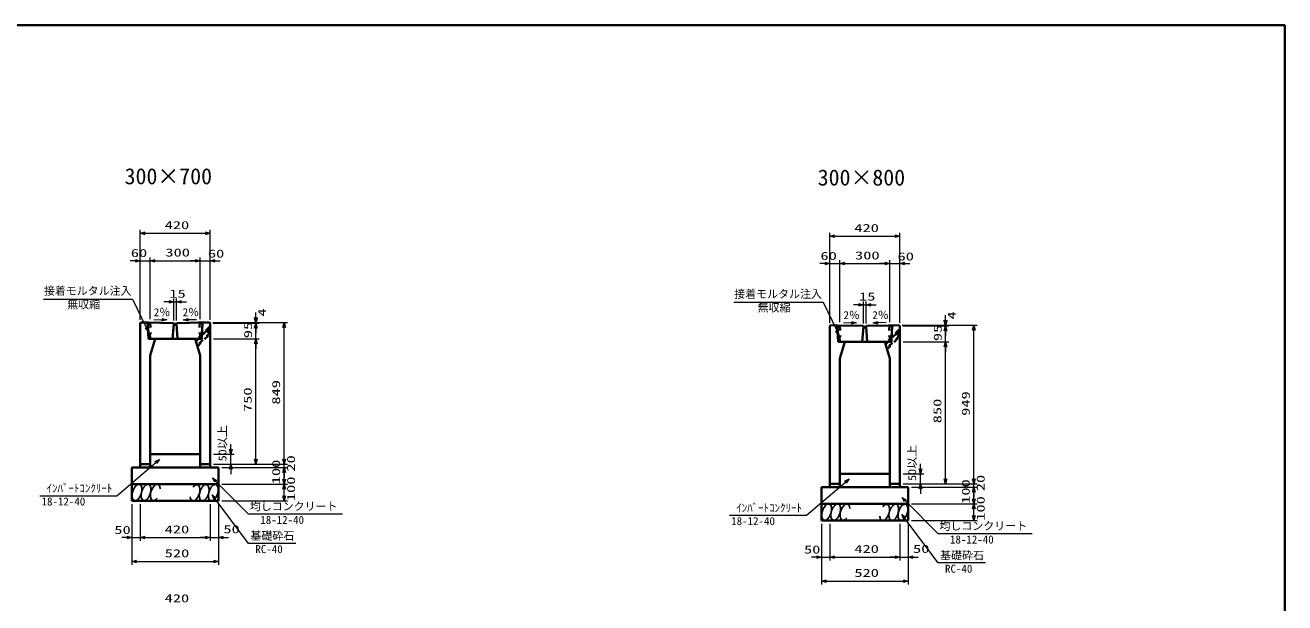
# Model space of a CAD drawing. Units: millimetres on the paper. Extents: x 15 to 1218, y 8 to 859.
# Drawn here: x 841.1 to 1218.4, y 685.7 to 858.6 of the extents above; entities that cross this region are included whole.
import ezdxf
from ezdxf.enums import TextEntityAlignment as Align

# ---------------------------------------------------------------- set-up
doc = ezdxf.new("R2010")
doc.units = ezdxf.units.MM
doc.linetypes.add('USER3', pattern=[3, 1.5, -1.5])
for name, color, linetype, lineweight in [('D-STR-DIM（寸法）', 7, 'Continuous', 13), ('D-STR-HTXT(均しCON-旗)', 7, 'Continuous', 13), ('D-STR-HTXT(基礎砕石-旗)', 7, 'Continuous', 13), ('D-STR-HTXT（旗上げ）', 7, 'Continuous', 13), ('D-STR-STRF(グリ)', 7, 'Continuous', 25), ('D-STR（構造物）', 1, 'Continuous', 35)]:
    doc.layers.add(name, color=color, linetype=linetype, lineweight=lineweight)
doc.layers.add('D-STR-TXT(文字)', color=7, linetype='Continuous')
doc.styles.add('ＭＳ ゴシック', font='')
doc.styles.get('ＭＳ ゴシック').set_extended_font_data('MS Gothic')

# ---------------------------------------------------------------- blocks, each defined once
blk = doc.blocks.new('_Open30')
at = {"color": 7, "linetype": 'Continuous', "lineweight": 13}
for p, q in [((-1, 0.2679), (0, 0)), ((0, 0), (-1, -0.2679)), ((0, 0), (-1, 0))]:
    blk.add_line(p, q, dxfattribs=at)

msp = doc.modelspace()

# ---------------------------------------------------------------- linework, layer by layer
at = {"layer": 'D-STR-DIM（寸法）'}
for p, q in [((875.531, 789.111), (875.531, 797.32)), ((877.031, 796.32), (895.031, 796.32)), ((896.531, 789.111), (896.531, 797.32)), ((1082.067, 788.242), (1082.067, 796.45)), ((1103.067, 788.242), (1103.067, 796.45)), ((1083.567, 795.45), (1101.567, 795.45)), ((875.531, 770.408), (875.531, 789.111)), ((878.531, 770.599), (878.531, 789.111)), ((878.531, 770.599), (878.531, 789.111)), ((893.531, 770.599), (893.531, 789.111)), ((893.531, 770.599), (893.531, 789.111)), ((896.531, 770.408), (896.531, 789.111)), ((874.031, 788.111), (872.531, 788.111)), ((875.531, 788.111), (878.531, 788.111)), ((880.031, 788.111), (881.531, 788.111)), ((880.031, 788.111), (892.031, 788.111)), ((892.031, 788.111), (890.531, 788.111)), ((893.531, 788.111), (896.531, 788.111)), ((898.031, 788.111), (899.531, 788.111)), ((1080.567, 787.242), (1079.067, 787.242)), ((1082.067, 769.539), (1082.067, 788.242)), ((1082.067, 787.242), (1085.067, 787.242)), ((1085.067, 769.73), (1085.067, 788.242)), ((1085.067, 769.73), (1085.067, 788.242)), ((1086.567, 787.242), (1088.067, 787.242)), ((1086.567, 787.242), (1098.567, 787.242)), ((1098.567, 787.242), (1097.067, 787.242)), ((1100.067, 769.73), (1100.067, 788.242)), ((1100.067, 769.73), (1100.067, 788.242)), ((1100.067, 787.242), (1103.067, 787.242)), ((1103.067, 769.539), (1103.067, 788.242)), ((1104.567, 787.242), (1106.067, 787.242)), ((884.137, 775.799), (882.637, 775.799)), ((885.637, 770.205), (885.637, 776.799)), ((885.637, 775.799), (886.428, 775.799)), ((886.428, 770.189), (886.428, 776.799)), ((887.928, 775.799), (889.428, 775.799)), ((1090.673, 774.929), (1089.173, 774.929)), ((1092.173, 769.336), (1092.173, 775.929)), ((1092.173, 774.929), (1092.965, 774.929)), ((1092.965, 769.32), (1092.965, 775.929)), ((1094.465, 774.929), (1095.965, 774.929)), ((879.645, 770.482), (882.006, 770.435)), ((892.444, 770.464), (890.083, 770.417)), ((897.281, 769.653), (911.236, 769.653)), ((898.281, 769.653), (919.734, 769.653)), ((910.236, 771.153), (910.236, 772.653)), ((910.236, 770.961), (910.236, 772.461)), ((910.236, 769.461), (910.236, 769.653)), ((1086.181, 769.612), (1088.542, 769.565)), ((1098.981, 769.595), (1096.619, 769.548)), ((1116.772, 770.284), (1116.772, 771.784)), ((1116.772, 770.092), (1116.772, 771.592)), ((897.477, 769.461), (911.236, 769.461)), ((897.477, 769.461), (911.236, 769.461)), ((910.236, 764.706), (910.236, 769.461)), ((910.236, 767.961), (910.236, 766.461)), ((918.734, 728.706), (918.734, 768.153)), ((1103.817, 768.784), (1117.772, 768.784)), ((1104.013, 768.592), (1117.772, 768.592)), ((1104.013, 768.592), (1117.772, 768.592)), ((1104.817, 768.784), (1126.27, 768.784)), ((1116.772, 768.592), (1116.772, 768.784)), ((1116.772, 763.837), (1116.772, 768.592)), ((1116.772, 767.092), (1116.772, 765.592)), ((1125.27, 722.837), (1125.27, 767.284)), ((897.531, 764.706), (911.236, 764.706)), ((897.531, 764.706), (911.236, 764.706)), ((910.236, 728.706), (910.236, 763.206)), ((910.236, 763.206), (910.236, 761.706)), ((1104.067, 763.837), (1117.772, 763.837)), ((1104.067, 763.837), (1117.772, 763.837)), ((1116.772, 722.837), (1116.772, 762.337)), ((1116.772, 762.337), (1116.772, 760.837)), ((902.72, 731.706), (902.72, 733.206)), ((897.531, 730.206), (903.72, 730.206)), ((902.72, 727.206), (902.72, 730.206)), ((918.734, 728.706), (918.734, 730.206)), ((897.531, 727.206), (919.734, 727.206)), ((897.531, 727.206), (911.236, 727.206)), ((897.531, 727.206), (919.734, 727.206)), ((897.531, 727.206), (903.72, 727.206)), ((900.031, 726.206), (919.734, 726.206)), ((900.031, 726.206), (919.734, 726.206)), ((902.72, 725.706), (902.72, 724.206)), ((918.734, 726.206), (918.734, 727.206)), ((918.734, 722.706), (918.734, 724.706)), ((918.734, 724.706), (918.734, 723.206)), ((1104.067, 724.337), (1110.256, 724.337)), ((1109.256, 725.837), (1109.256, 727.337)), ((1109.256, 721.337), (1109.256, 724.337)), ((1125.27, 722.837), (1125.27, 724.337)), ((900.031, 721.206), (919.734, 721.206)), ((900.031, 721.206), (919.734, 721.206)), ((1104.067, 721.337), (1126.27, 721.337)), ((1104.067, 721.337), (1117.772, 721.337)), ((1104.067, 721.337), (1126.27, 721.337)), ((1104.067, 721.337), (1110.256, 721.337)), ((1125.27, 720.337), (1125.27, 721.337)), ((918.734, 717.706), (918.734, 719.706)), ((1106.567, 720.337), (1126.27, 720.337)), ((1106.567, 720.337), (1126.27, 720.337)), ((1109.256, 719.837), (1109.256, 718.337)), ((1125.27, 716.837), (1125.27, 718.837)), ((1125.27, 718.837), (1125.27, 717.337)), ((873.031, 715.206), (873.031, 704.239)), ((873.031, 714.206), (873.031, 697.082)), ((875.531, 715.206), (875.531, 704.239)), ((875.531, 714.206), (875.531, 704.239)), ((896.531, 715.206), (896.531, 704.239)), ((896.531, 714.206), (896.531, 704.239)), ((899.031, 715.206), (899.031, 704.239)), ((899.031, 714.206), (899.031, 697.082)), ((900.031, 716.206), (919.734, 716.206)), ((1106.567, 715.337), (1126.27, 715.337)), ((1106.567, 715.337), (1126.27, 715.337)), ((1125.27, 711.837), (1125.27, 713.837)), ((1079.567, 709.337), (1079.567, 698.37)), ((1082.067, 709.337), (1082.067, 698.37)), ((1103.067, 709.337), (1103.067, 698.37)), ((1105.567, 709.337), (1105.567, 698.37)), ((1106.567, 710.337), (1126.27, 710.337)), ((1079.567, 708.337), (1079.567, 691.213)), ((1082.067, 708.337), (1082.067, 698.37)), ((1103.067, 708.337), (1103.067, 698.37)), ((1105.567, 708.337), (1105.567, 691.213)), ((871.531, 705.239), (870.031, 705.239)), ((873.031, 705.239), (875.531, 705.239)), ((877.031, 705.239), (895.031, 705.239)), ((877.031, 705.239), (878.531, 705.239)), ((895.031, 705.239), (893.531, 705.239)), ((896.531, 705.239), (899.031, 705.239)), ((900.531, 705.239), (902.031, 705.239)), ((874.531, 698.082), (897.531, 698.082)), ((1078.067, 699.37), (1076.567, 699.37)), ((1079.567, 699.37), (1082.067, 699.37)), ((1083.567, 699.37), (1101.567, 699.37)), ((1083.567, 699.37), (1085.067, 699.37)), ((1101.567, 699.37), (1100.067, 699.37)), ((1103.067, 699.37), (1105.567, 699.37)), ((1107.067, 699.37), (1108.567, 699.37)), ((1081.067, 692.213), (1104.067, 692.213))]:
    msp.add_line(p, q, dxfattribs=at)
at = {"layer": 'D-STR-HTXT(均しCON-旗)'}
for points in [[(845.538, 717.776), (868.573, 717.776), (880.229, 727.687)], [(936.179, 712.259), (907.971, 712.259), (898.248, 722.076)], [(1052.074, 711.906), (1075.109, 711.906), (1086.766, 721.817)], [(1142.715, 706.389), (1114.507, 706.389), (1104.784, 716.206)]]:
    msp.add_lwpolyline(points, dxfattribs=at)
at = {"layer": 'D-STR-HTXT(基礎砕石-旗)'}
for points in [[(922.153, 703.51), (908.049, 703.51), (898.045, 716.836)], [(1128.689, 697.64), (1114.585, 697.64), (1104.581, 710.966)]]:
    msp.add_lwpolyline(points, dxfattribs=at)
at = {"layer": 'D-STR-HTXT（旗上げ）'}
for points in [[(846.581, 776.656), (873.302, 776.656), (877.396, 768.146)], [(1053.344, 775.726), (1080.064, 775.726), (1084.158, 767.216)]]:
    msp.add_lwpolyline(points, dxfattribs=at)
at = {"layer": 'D-STR-STRF(グリ)'}
for centre, major_axis in [((874.625, 718.73), (0.79, 2.421)), ((877.347, 718.73), (0.79, 2.421)), ((894.735, 718.649), (-0.771, -2.427)), ((897.456, 718.671), (-0.771, -2.427)), ((1081.162, 712.86), (0.79, 2.421)), ((1083.883, 712.86), (0.79, 2.421)), ((1101.271, 712.779), (-0.771, -2.427)), ((1103.993, 712.801), (-0.771, -2.427))]:
    msp.add_ellipse(centre, major_axis=major_axis, ratio=0.5139, dxfattribs=at)
for centre, major_axis in [((880.087, 718.73), (0.79, 2.421)), ((891.994, 718.627), (-0.771, -2.427)), ((1086.624, 712.86), (0.79, 2.421)), ((1098.531, 712.758), (-0.771, -2.427))]:
    msp.add_ellipse(centre, major_axis=major_axis, ratio=0.5139, start_param=5.3575563, end_param=10.3750652, dxfattribs=at)
at = {"layer": 'D-STR（構造物）', "color": 2}
for p, q in [((15.017, 858.622), (1218.361, 858.622)), ((1218.361, 858.622), (1218.361, 14.909))]:
    msp.add_line(p, q, dxfattribs=at)
at = {"layer": 'D-STR（構造物）'}
for p, q in [((875.531, 769.408), (875.781, 769.653)), ((875.781, 769.653), (877.781, 769.613)), ((877.781, 769.613), (878.031, 764.706)), ((878.017, 769.609), (885.406, 769.461)), ((886.656, 769.461), (894.045, 769.609)), ((893.031, 769.588), (894.781, 769.624)), ((894.281, 769.613), (894.031, 764.706)), ((896.281, 769.653), (894.281, 769.613)), ((896.531, 769.408), (896.281, 769.653)), ((875.531, 727.206), (875.531, 769.408)), ((878.024, 766.327), (877.864, 769.451)), ((878.475, 766.206), (878.024, 766.327)), ((878.556, 764.706), (878.479, 766.206)), ((885.636, 769.206), (885.281, 764.706)), ((885.406, 769.461), (885.636, 769.206)), ((885.703, 768.956), (885.636, 769.206)), ((885.636, 769.206), (886.426, 769.206)), ((886.359, 768.956), (885.703, 768.956)), ((886.426, 769.206), (886.359, 768.956)), ((886.426, 769.206), (886.656, 769.461)), ((886.781, 764.706), (886.426, 769.206)), ((893.582, 766.206), (893.506, 764.706)), ((893.587, 766.206), (894.044, 766.329)), ((894.198, 769.451), (894.044, 766.329)), ((896.531, 727.206), (896.531, 769.408)), ((1082.067, 768.539), (1082.317, 768.784)), ((1082.067, 721.337), (1082.067, 768.539)), ((1082.317, 768.784), (1084.317, 768.744)), ((1084.317, 768.744), (1084.567, 763.837)), ((1084.56, 765.458), (1084.4, 768.582)), ((1084.553, 768.74), (1091.942, 768.592)), ((1092.172, 768.337), (1091.817, 763.837)), ((1091.942, 768.592), (1092.172, 768.337)), ((1092.239, 768.087), (1092.172, 768.337)), ((1092.172, 768.337), (1092.962, 768.337)), ((1092.895, 768.087), (1092.239, 768.087)), ((1092.962, 768.337), (1092.895, 768.087)), ((1092.962, 768.337), (1093.192, 768.592)), ((1093.317, 763.837), (1092.962, 768.337)), ((1093.192, 768.592), (1100.581, 768.74)), ((1099.567, 768.719), (1101.317, 768.754)), ((1100.817, 768.744), (1100.567, 763.837)), ((1100.734, 768.582), (1100.58, 765.459)), ((1102.817, 768.784), (1100.817, 768.744)), ((1103.067, 768.539), (1102.817, 768.784)), ((1103.067, 721.337), (1103.067, 768.539)), ((878.031, 764.706), (880.031, 764.706)), ((880.031, 764.706), (878.531, 759.706)), ((893.506, 764.706), (878.556, 764.706)), ((892.031, 764.706), (893.531, 759.706)), ((894.031, 764.706), (892.031, 764.706)), ((1085.012, 765.337), (1084.56, 765.458)), ((1084.567, 763.837), (1086.567, 763.837)), ((1085.092, 763.837), (1085.016, 765.337)), ((1086.567, 763.837), (1085.067, 758.837)), ((1100.042, 763.837), (1085.092, 763.837)), ((1098.567, 763.837), (1100.067, 758.837)), ((1100.567, 763.837), (1098.567, 763.837)), ((1100.119, 765.337), (1100.042, 763.837)), ((1100.123, 765.337), (1100.58, 765.459)), ((878.531, 759.706), (878.531, 727.206)), ((893.531, 759.706), (893.531, 727.206)), ((1085.067, 758.837), (1085.067, 721.337)), ((1100.067, 758.837), (1100.067, 721.337)), ((878.531, 730.206), (893.531, 730.206)), ((873.031, 726.206), (899.031, 726.206)), ((873.031, 726.206), (873.031, 716.206)), ((878.531, 727.206), (875.531, 727.206)), ((875.531, 727.206), (875.531, 726.206)), ((878.531, 727.206), (878.531, 726.206)), ((893.531, 727.206), (896.531, 727.206)), ((893.531, 727.206), (893.531, 726.206)), ((896.531, 727.206), (896.531, 726.206)), ((899.031, 726.206), (899.031, 716.206)), ((1085.067, 724.337), (1100.067, 724.337)), ((873.031, 721.206), (899.031, 721.206)), ((1085.067, 721.337), (1082.067, 721.337)), ((1082.067, 721.337), (1082.067, 720.337)), ((1085.067, 721.337), (1085.067, 720.337)), ((1100.067, 721.337), (1103.067, 721.337)), ((1100.067, 721.337), (1100.067, 720.337)), ((1103.067, 721.337), (1103.067, 720.337)), ((1079.567, 720.337), (1105.567, 720.337)), ((1079.567, 720.337), (1079.567, 710.337)), ((1105.567, 720.337), (1105.567, 710.337)), ((873.031, 716.206), (899.031, 716.206)), ((1079.567, 715.337), (1105.567, 715.337)), ((1079.567, 710.337), (1105.567, 710.337))]:
    msp.add_line(p, q, dxfattribs=at)
at = {"layer": 'D-STR（構造物）', "linetype": 'USER3'}
for p, q in [((878.608, 769.597), (878.774, 766.328)), ((893.454, 769.597), (893.292, 766.328)), ((878.774, 766.328), (878.479, 766.206)), ((896.281, 768.314), (892.179, 764.212)), ((892.26, 763.943), (896.456, 768.139)), ((896.456, 766.554), (892.626, 762.723)), ((892.7, 762.478), (896.456, 766.234)), ((893.292, 766.328), (893.587, 766.206)), ((895.956, 766.554), (895.956, 767.639)), ((895.956, 766.554), (896.456, 766.554)), ((896.456, 768.139), (896.208, 768.387)), ((896.208, 765.962), (896.456, 766.209)), ((896.456, 766.209), (896.456, 768.139)), ((1085.144, 768.728), (1085.311, 765.459)), ((1102.817, 767.445), (1098.715, 763.343)), ((1098.796, 763.074), (1102.992, 767.27)), ((1099.99, 768.728), (1099.828, 765.459)), ((1102.492, 765.685), (1102.492, 766.77)), ((1102.992, 767.27), (1102.744, 767.518)), ((1102.992, 765.34), (1102.992, 767.27)), ((1085.311, 765.459), (1085.016, 765.337)), ((1102.992, 765.685), (1099.162, 761.854)), ((1099.236, 761.609), (1102.992, 765.365)), ((1099.828, 765.459), (1100.123, 765.337)), ((1102.492, 765.685), (1102.992, 765.685)), ((1102.744, 765.093), (1102.992, 765.34))]:
    msp.add_line(p, q, dxfattribs=at)
at = {"layer": 'D-STR（構造物）'}
for centre, start, end in [((878.014, 769.459), 88.85201, 182.91704), ((894.048, 769.459), 357.08295, 91.14798), ((1084.55, 768.59), 88.85201, 182.91704), ((1100.584, 768.59), 357.08295, 91.14798)]:
    msp.add_arc(centre, 0.15, start, end, dxfattribs=at)

# ---------------------------------------------------------------- block references
at = {"layer": 'D-STR-DIM（寸法）', "xscale": 1.5, "yscale": 1.5}
for p, rotation in [((875.531, 796.32), 180), ((1082.067, 795.45), 180), ((878.531, 788.111), 180), ((878.531, 788.111), 180), ((896.531, 788.111), 180), ((1085.067, 787.242), 180), ((1085.067, 787.242), 180), ((1103.067, 787.242), 180), ((886.428, 775.799), 180), ((1092.965, 774.929), 180), ((883.506, 770.405), 358.85424), ((888.583, 770.387), 181.14576), ((910.236, 769.653), 270), ((910.236, 769.461), 270), ((918.734, 769.653), 90), ((1090.042, 769.535), 358.85424), ((1095.12, 769.518), 181.14576), ((1116.772, 768.784), 270), ((1116.772, 768.592), 270), ((910.236, 769.461), 90), ((1116.772, 768.592), 90), ((1125.27, 768.784), 90), ((910.236, 764.706), 90), ((910.236, 764.706), 90), ((1116.772, 763.837), 90), ((1116.772, 763.837), 90), ((902.72, 730.206), 270), ((910.236, 727.206), 270), ((918.734, 727.206), 270), ((918.734, 727.206), 270), ((902.72, 727.206), 90), ((918.734, 726.206), 90), ((918.734, 726.206), 90), ((1109.256, 724.337), 270), ((918.734, 721.206), 270), ((918.734, 721.206), 90), ((1109.256, 721.337), 90), ((1116.772, 721.337), 270), ((1125.27, 721.337), 270), ((1125.27, 721.337), 270), ((918.734, 716.206), 270), ((1125.27, 720.337), 90), ((1125.27, 720.337), 90), ((1125.27, 715.337), 270), ((1125.27, 715.337), 90), ((1125.27, 710.337), 270), ((875.531, 705.239), 180), ((875.531, 705.239), 180), ((899.031, 705.239), 180), ((873.031, 698.082), 180), ((1082.067, 699.37), 180), ((1082.067, 699.37), 180), ((1105.567, 699.37), 180), ((1079.567, 692.213), 180)]:
    msp.add_blockref('_Open30', p, dxfattribs=dict(at, rotation=rotation))
for p in [(896.531, 796.32), (1103.067, 795.45), (875.531, 788.111), (893.531, 788.111), (893.531, 788.111), (1082.067, 787.242), (1100.067, 787.242), (1100.067, 787.242), (885.637, 775.799), (1092.173, 774.929), (873.031, 705.239), (896.531, 705.239), (896.531, 705.239), (899.031, 698.082), (1079.567, 699.37), (1103.067, 699.37), (1103.067, 699.37), (1105.567, 692.213)]:
    msp.add_blockref('_Open30', p, dxfattribs=at)
at = {"layer": 'D-STR-HTXT(均しCON-旗)', "xscale": 1.5, "yscale": 1.5}
for p, rotation in [((881.372, 728.658), 40.37163), ((897.192, 723.142), 134.72505), ((1087.909, 722.789), 40.37163), ((1103.729, 717.272), 134.72505)]:
    msp.add_blockref('_Open30', p, dxfattribs=dict(at, rotation=rotation))
at = {"layer": 'D-STR-HTXT(基礎砕石-旗)', "xscale": 1.5, "yscale": 1.5, "rotation": 126.89552}
for p in [(897.144, 718.035), (1103.681, 712.166)]:
    msp.add_blockref('_Open30', p, dxfattribs=at)
at = {"layer": 'D-STR-HTXT（旗上げ）', "xscale": 1.5, "yscale": 1.5, "rotation": 295.69073}
for p in [(878.046, 766.794), (1084.808, 765.864)]:
    msp.add_blockref('_Open30', p, dxfattribs=at)

# ---------------------------------------------------------------- texts
at = {"layer": 'D-STR-DIM（寸法）', "style": 'ＭＳ ゴシック', "width": 1.5}
for s, p in [('420', (882.906, 796.857)), ('420', (1089.442, 795.988)), ('60', (872.766, 788.505)), ('300', (883.114, 788.649)), ('60', (895.85, 788.335)), ('60', (1079.303, 787.635)), ('300', (1089.65, 787.779)), ('60', (1102.387, 787.465)), ('15', (884.32, 776.336)), ('15', (1090.856, 775.467)), ('50', (867.833, 705.606)), ('420', (882.906, 705.777)), ('50', (900.483, 705.814)), ('520', (882.906, 698.62)), ('50', (1074.369, 699.737)), ('420', (1089.442, 699.907)), ('50', (1107.019, 699.945)), ('520', (1089.442, 692.75)), ('420', (882.886, 685.146))]:
    msp.add_text(s, height=2.405, dxfattribs=at).set_placement(p, align=Align.BOTTOM_LEFT)
at = {"layer": 'D-STR-DIM（寸法）', "style": 'ＭＳ ゴシック'}
for rotation, p in [(0.01, (879.652, 770.78)), (359.99, (888.3, 770.777)), (0.01, (1086.188, 769.91)), (359.99, (1094.836, 769.907))]:
    msp.add_text('2％', height=2.405, rotation=rotation, dxfattribs=at).set_placement(p, align=Align.BOTTOM_LEFT)
for s, width, p in [('4', 1.5, (913.999, 771.403)), ('4', 1.5, (1120.536, 770.533)), ('95', 1.5, (909.792, 764.926)), ('95', 1.5, (1116.328, 764.057)), ('849', 1.5, (918.196, 745.05)), ('750', 1.5, (909.698, 742.831)), ('949', 1.5, (1124.732, 741.681)), ('850', 1.5, (1116.234, 739.462)), ('50以上', 1.1, (902.138, 728.07)), ('50以上', 1.1, (1108.674, 722.2)), ('100', 1.5, (918.196, 721.206)), ('20', 1.5, (922.648, 724.988)), ('100', 1.5, (922.668, 716.151)), ('100', 1.5, (1124.732, 715.337)), ('20', 1.5, (1129.184, 719.119)), ('100', 1.5, (1129.205, 710.282))]:
    msp.add_text(s, height=2.405, rotation=90, dxfattribs=dict(at, width=width)).set_placement(p, align=Align.BOTTOM_LEFT)
at = {"layer": 'D-STR-HTXT(均しCON-旗)', "style": 'ＭＳ ゴシック'}
for s, p in [('ｲﾝﾊﾞｰﾄｺﾝｸﾘｰﾄ', (847.541, 718.059)), ('18-12-40', (846.035, 714.125)), ('均しコンクリート', (908.418, 712.67)), ('ｲﾝﾊﾞｰﾄｺﾝｸﾘｰﾄ', (1054.077, 712.19)), ('18-12-40', (911.552, 708.608)), ('18-12-40', (1052.571, 708.255)), ('均しコンクリート', (1114.954, 706.8)), ('18-12-40', (1118.088, 702.739))]:
    msp.add_text(s, height=2.405, dxfattribs=at).set_placement(p, align=Align.BOTTOM_LEFT)
at = {"layer": 'D-STR-HTXT(基礎砕石-旗)', "style": 'ＭＳ ゴシック'}
for s, p in [('基礎砕石', (908.584, 703.844)), ('RC-40', (910.072, 699.859)), ('基礎砕石', (1115.121, 697.974)), ('RC-40', (1116.609, 693.989))]:
    msp.add_text(s, height=2.405, dxfattribs=at).set_placement(p, align=Align.BOTTOM_LEFT)
at = {"layer": 'D-STR-HTXT（旗上げ）', "style": 'ＭＳ ゴシック'}
for s, p in [('接着モルタル注入', (846.727, 777.16)), ('接着モルタル注入', (1053.489, 776.229)), ('無収縮', (853.73, 773.082)), ('無収縮', (1060.492, 772.152))]:
    msp.add_text(s, height=2.405, dxfattribs=at).set_placement(p, align=Align.BOTTOM_LEFT)
at = {"layer": 'D-STR-TXT(文字)', "style": 'ＭＳ ゴシック'}
for s, p in [('300×700', (870.908, 809.56)), ('300×800', (1078.474, 809.184))]:
    msp.add_text(s, height=4.811, dxfattribs=at).set_placement(p, align=Align.BOTTOM_LEFT)

doc.saveas('drawing.dxf')
